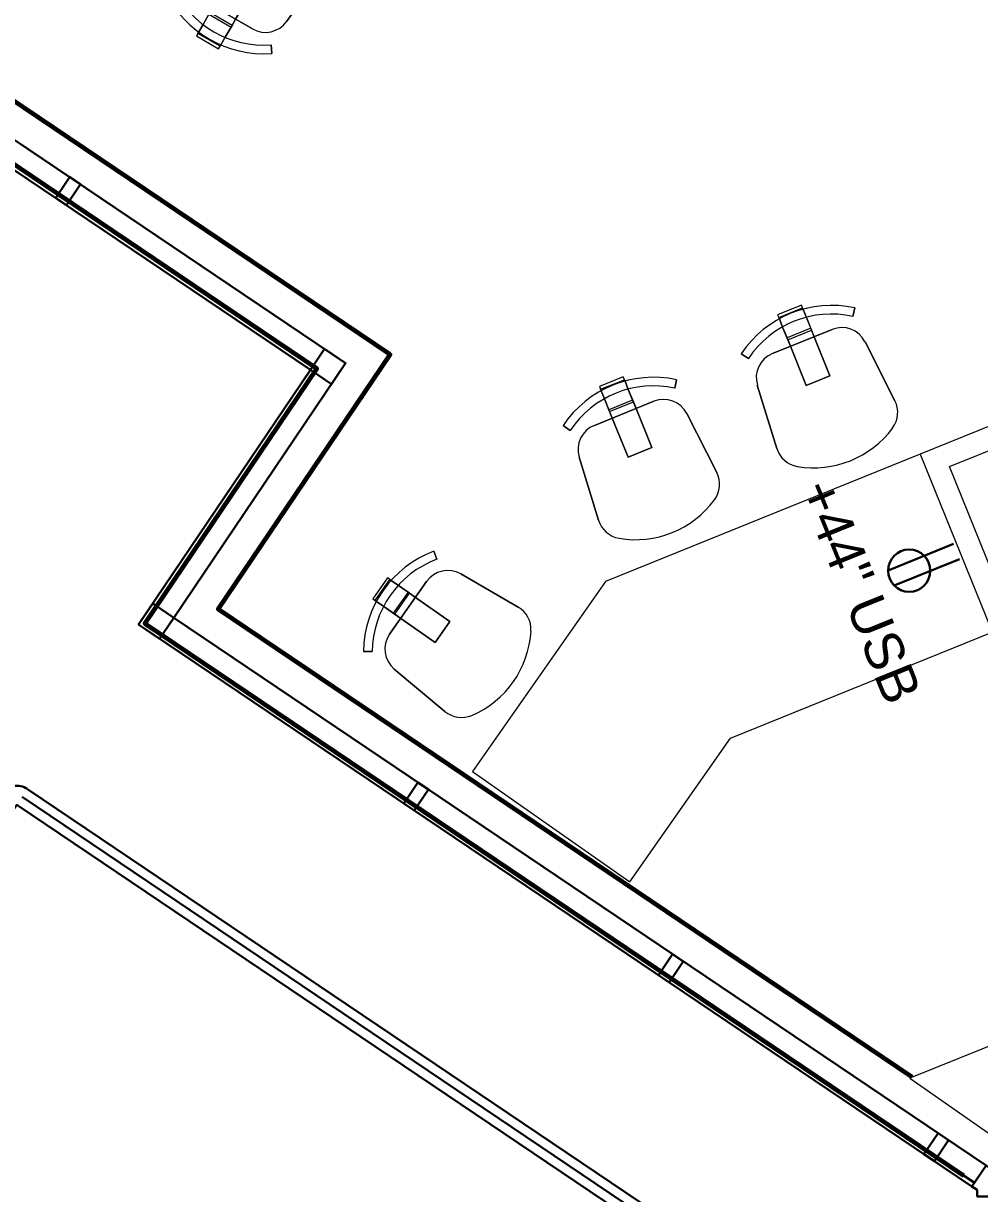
# Model space of a CAD drawing. Header units: inches. Extents: x -285 to 3116, y -17387 to -14851.
# Drawn here: x 1152.9 to 1302.2, y -16067.4 to -15884.6 of the extents above; entities that cross this region are included whole.
import ezdxf

# ---------------------------------------------------------------- set-up
doc = ezdxf.new("R2010")
doc.units = ezdxf.units.IN
doc.header["$MEASUREMENT"] = 0
for name, color, linetype, lineweight in [('A-Anno-Note', 90, 'Continuous', 60), ('A-FLOR-HRAL', 10, 'Continuous', 30), ('A-WALL', 113, 'Continuous', 18), ('A-WALL-PRHT', 90, 'Continuous', 60), ('Chevy Chase Pavilion_9th - 900 _ 910_dwg', 8, 'Continuous', 9), ('I-FURN', 30, 'Continuous', 9), ('I-WALL', 2, 'Continuous', 18), ('Q-CASE', 31, 'Continuous', 18)]:
    doc.layers.add(name, color=color, linetype=linetype, lineweight=lineweight)
doc.styles.add('Swis721 Lt BT', font='swissl.ttf', dxfattribs={"height": 6})

# ---------------------------------------------------------------- blocks, each defined once
blk = doc.blocks.new('Chevy Chase Pavilion_9th - 900 _ 910_dwg-4821032-FIRST FLOOR POWER _ SIGNAL')
at = {"layer": 'A-Anno-Note', "flags": 128}
blk.add_lwpolyline([(1763.67, 2509.25), (1842.2, 2456.29), (1815.33, 2416.47), (1943.2, 2330.22)], dxfattribs=at)
at = {"layer": 'A-FLOR-HRAL'}
for p, q in [((1945.33, 2290.54), (1797.01, 2390.59)), ((1945.33, 2288.74), (1796.17, 2389.35))]:
    blk.add_line(p, q, dxfattribs=at)
at = {"layer": 'A-FLOR-HRAL', "flags": 128}
for points in [[(1946.72, 2331.78), (1819.84, 2417.36), (1846.68, 2457.15), (1844.47, 2453.87), (1841.19, 2456.08), (1843.4, 2459.36), (1846.69, 2457.15), (1727.34, 2537.65)], [(1944.51, 2328.5), (1814.34, 2416.29), (1841.19, 2456.09), (1725.13, 2534.37)], [(1945.33, 2286.93), (1795.33, 2388.11), (1761.77, 2338.36)]]:
    blk.add_lwpolyline(points, dxfattribs=at)
for points in [[(1805.28, 2485.11), (1803.63, 2486.23), (1801.41, 2482.95), (1803.07, 2481.83)], [(1819.84, 2417.36), (1816.56, 2419.58), (1814.34, 2416.29), (1817.62, 2414.08)], [(1859.63, 2390.51), (1857.97, 2391.63), (1855.76, 2388.35), (1857.41, 2387.23)], [(1899.41, 2363.66), (1897.76, 2364.78), (1895.55, 2361.5), (1897.2, 2360.38)], [(1940.87, 2335.72), (1939.22, 2336.84), (1937.01, 2333.56), (1938.66, 2332.44)], [(1945.33, 2327.94), (1945.33, 2326.94), (1949.29, 2326.94), (1949.29, 2330.04), (1946.72, 2331.78), (1944.51, 2328.5)]]:
    blk.add_lwpolyline(points, close=True, dxfattribs=at)
at = {"layer": 'A-FLOR-HRAL'}
blk.add_arc((1795.33, 2388.11), 3, 55.9892, 145.9996, dxfattribs=at)
at = {"layer": 'A-WALL', "color": 250, "lineweight": 40}
for p, q in [((1801.81, 2483.53), (1763.67, 2509.25)), ((1841.6, 2456.68), (1803.46, 2482.41)), ((1841.78, 2455.68), (1817.14, 2419.16)), ((1856.16, 2388.93), (1818.02, 2414.66)), ((1895.94, 2362.08), (1857.8, 2387.81)), ((1937.39, 2334.13), (1897.6, 2360.97)), ((1944.89, 2329.07), (1939.04, 2333.01))]:
    blk.add_line(p, q, dxfattribs=at)
at = {"layer": 'A-WALL-PRHT', "flags": 128}
blk.add_lwpolyline([(1935.2, 2345.58), (1826.78, 2418.71), (1853.62, 2458.5), (1731.79, 2540.68), (1729.02, 2536.57)], dxfattribs=at)
blk = doc.blocks.new('F-Chairs1 - Side 01-V5-FIRST FLOOR POWER _ SIGNAL')
at = {"layer": 'I-FURN'}
for p, q in [((2, 0), (-2, 0)), ((-2, 0), (-2, -0.46)), ((2, 0), (-2, 0)), ((-2, 0), (-2, -0.72)), ((2, -0.46), (2, 0)), ((2, -0.72), (2, 0)), ((-2, -0.46), (2, -0.46)), ((-2, -0.46), (2, -0.46)), ((-2, -0.72), (-2, -0.46)), ((-2, -0.72), (-2, -2.09)), ((-2, -2.09), (-2, -0.72)), ((2, -0.46), (2, -0.72)), ((2, -0.72), (2, -2.09)), ((2, -2.09), (2, -0.72)), ((-9.57, -3.52), (-8.8, -4.64)), ((-9.57, -3.52), (-8.8, -4.64)), ((-8.8, -4.64), (-9.57, -3.52)), ((-2, -2.09), (-2, -3.91)), ((-2, -4.21), (-2, -2.09)), ((2, -2.09), (2, -4.21)), ((2, -3.91), (2, -2.09)), ((8.8, -4.64), (9.57, -3.52)), ((8.8, -4.64), (9.57, -3.52)), ((9.57, -3.52), (8.8, -4.64)), ((5.02, -5.32), (-5.02, -5.32)), ((5.02, -5.32), (-5.02, -5.32)), ((-5.02, -5.32), (5.02, -5.32)), ((-2, -3.91), (-2, -5.32)), ((2, -3.91), (-2, -3.91)), ((-2, -4.21), (2, -4.21)), ((-2, -5.32), (-2, -4.21)), ((-2, -5.32), (-2, -11.91)), ((-2, -11.91), (-2, -5.32)), ((2, -5.32), (2, -3.91)), ((2, -4.21), (2, -5.32)), ((2, -5.32), (2, -11.91)), ((2, -11.91), (2, -5.32)), ((-9.07, -9.03), (-9.96, -19.32)), ((-9.07, -9.03), (-9.96, -19.32)), ((-9.96, -19.32), (-9.07, -9.03)), ((9.96, -19.32), (9.07, -9.03)), ((9.96, -19.32), (9.07, -9.03)), ((9.07, -9.03), (9.96, -19.32)), ((2, -11.91), (-2, -11.91)), ((-2, -11.91), (2, -11.91))]:
    blk.add_line(p, q, dxfattribs=at)
for centre, radius, start, end in [((0, -17.51), 16.94, 55.6197, 124.3803), ((0, -17.51), 16.94, 55.6197, 124.3803), ((0, -17.51), 16.94, 55.6197, 124.3803), ((0, -17.51), 15.59, 55.6197, 124.3803), ((0, -17.51), 15.59, 55.6197, 124.3803), ((0, -17.51), 15.59, 55.6197, 124.3803), ((-5.02, -9.38), 4.06, 90, 175.0303), ((-5.02, -9.38), 4.06, 90, 175.0303), ((-5.02, -9.38), 4.06, 90, 175.0303), ((5.02, -9.38), 4.06, 4.9697, 90), ((5.02, -9.38), 4.06, 4.9697, 90), ((5.02, -9.38), 4.06, 75.8283, 90), ((5.02, -9.38), 4.06, 4.9697, 75.8283), ((-5.91, -19.67), 4.06, 175.0303, 238.407), ((-5.91, -19.67), 4.06, 175.0303, 238.407), ((-5.91, -19.67), 4.06, 175.0303, 238.407), ((5.91, -19.67), 4.06, 301.593, 4.9697), ((5.91, -19.67), 4.06, 301.593, 4.9697), ((5.91, -19.67), 4.06, 301.593, 4.9697), ((0, -10.06), 15.35, 238.407, 301.593), ((0, -10.06), 15.35, 238.407, 301.593), ((0, -10.06), 15.35, 238.407, 301.593)]:
    blk.add_arc(centre, radius, start, end, dxfattribs=at)
blk = doc.blocks.new('Casework 1 - Casework 1-5163191-FIRST FLOOR POWER _ SIGNAL')
at = {"layer": 'Q-CASE', "lineweight": 9}
for p, q in [((1390.95, -15914.52), (1327.57, -15940.13)), ((1402.17, -15942.29), (1390.95, -15914.52)), ((1338.8, -15967.93), (1402.17, -15942.29)), ((1293.72, -15953.8), (1244.59, -15973.68)), ((1244.59, -15973.68), (1223.78, -16003.4)), ((1264.07, -15998.16), (1304.96, -15981.62)), ((1248.36, -16020.61), (1264.07, -15998.16)), ((1223.78, -16003.4), (1248.36, -16020.61))]:
    blk.add_line(p, q, dxfattribs=at)
blk = doc.blocks.new('Casework 2 - Casework 1-5164921-FIRST FLOOR POWER _ SIGNAL')
at = {"layer": 'Q-CASE', "lineweight": 9}
for p, q in [((1440.25, -15989.14), (1291.32, -16049.39)), ((1449.21, -16011.27), (1440.25, -15989.14)), ((1291.32, -16049.39), (1310.52, -16062.84)), ((1322.12, -16060.12), (1337.16, -16056.6)), ((1310.52, -16062.84), (1322.02, -16060.15))]:
    blk.add_line(p, q, dxfattribs=at)
blk = doc.blocks.new('F-Chairs1 - Side 01-5080538-FIRST FLOOR POWER _ SIGNAL')
at = {"layer": 'I-FURN'}
for p, q in [((-9.07, 9.03), (-9.96, 19.32)), ((-9.96, 19.32), (-9.07, 9.03)), ((-9.07, 9.03), (-9.96, 19.32)), ((9.96, 19.32), (9.07, 9.03)), ((9.07, 9.03), (9.96, 19.32)), ((9.96, 19.32), (9.07, 9.03)), ((-2, 11.91), (-2, 5.32)), ((2, 11.91), (-2, 11.91)), ((-2, 11.91), (2, 11.91)), ((-2, 5.32), (-2, 11.91)), ((2, 11.91), (2, 5.32)), ((2, 5.32), (2, 11.91)), ((-9.57, 3.52), (-8.8, 4.64)), ((-8.8, 4.64), (-9.57, 3.52)), ((-9.57, 3.52), (-8.8, 4.64)), ((5.02, 5.32), (-5.02, 5.32)), ((-5.02, 5.32), (5.02, 5.32)), ((5.02, 5.32), (-5.02, 5.32)), ((-2, 5.32), (-2, 3.91)), ((-2, 4.21), (-2, 5.32)), ((2, 4.21), (-2, 4.21)), ((-2, 2.09), (-2, 4.21)), ((-2, 3.91), (-2, 2.09)), ((-2, 3.91), (2, 3.91)), ((2, 5.32), (2, 4.21)), ((2, 3.91), (2, 5.32)), ((2, 4.21), (2, 2.09)), ((2, 2.09), (2, 3.91)), ((8.8, 4.64), (9.57, 3.52)), ((9.57, 3.52), (8.8, 4.64)), ((8.8, 4.64), (9.57, 3.52)), ((-2, 2.09), (-2, 0.72)), ((-2, 0.72), (-2, 2.09)), ((2, 2.09), (2, 0.72)), ((2, 0.72), (2, 2.09)), ((-2, 0.72), (-2, 0)), ((-2, 0.46), (-2, 0.72)), ((2, 0.46), (-2, 0.46)), ((-2, 0.46), (-2, 0)), ((2, 0.46), (-2, 0.46)), ((2, 0.72), (2, 0.46)), ((2, 0), (2, 0.72)), ((2, 0), (2, 0.46)), ((-2, 0), (2, 0)), ((-2, 0), (2, 0))]:
    blk.add_line(p, q, dxfattribs=at)
for centre, radius, start, end in [((0, 10.06), 15.35, 58.407, 121.593), ((0, 10.06), 15.35, 58.407, 121.593), ((0, 10.06), 15.35, 58.407, 121.593), ((-5.91, 19.67), 4.06, 121.593, 184.9697), ((-5.91, 19.67), 4.06, 121.593, 184.9697), ((-5.91, 19.67), 4.06, 121.593, 184.9697), ((5.91, 19.67), 4.06, 355.0303, 58.407), ((5.91, 19.67), 4.06, 355.0303, 58.407), ((5.91, 19.67), 4.06, 355.0303, 58.407), ((-5.02, 9.38), 4.06, 184.9697, 270), ((-5.02, 9.38), 4.06, 184.9697, 270), ((-5.02, 9.38), 4.06, 184.9697, 270), ((5.02, 9.38), 4.06, 270, 355.0303), ((5.02, 9.38), 4.06, 270, 355.0303), ((5.02, 9.38), 4.06, 270, 355.0303), ((0, 17.51), 15.59, 235.6197, 304.3803), ((0, 17.51), 15.59, 235.6197, 304.3803), ((0, 17.51), 15.59, 235.6197, 304.3803), ((0, 17.51), 16.94, 235.6197, 304.3803), ((0, 17.51), 16.94, 235.6197, 304.3803), ((0, 17.51), 16.94, 235.6197, 304.3803)]:
    blk.add_arc(centre, radius, start, end, dxfattribs=at)

msp = doc.modelspace()

# ---------------------------------------------------------------- linework, layer by layer
at = {"layer": 'A-Anno-Note', "lineweight": 30}
for p, q in [((1298.15, -15965.92), (1287.94, -15970.05)), ((1299.11, -15968.29), (1288.89, -15972.42))]:
    msp.add_line(p, q, dxfattribs=at)
msp.add_circle((1291.23, -15970.09), 3.3, dxfattribs=at)
at = {"layer": 'I-WALL'}
for p, q in [((1326.79, -15938.2), (1292.95, -15951.88)), ((1297.5, -15953.81), (1324.85, -15942.76)), ((1292.95, -15951.88), (1307.37, -15987.57)), ((1309.3, -15983.02), (1297.5, -15953.81))]:
    msp.add_line(p, q, dxfattribs=at)

# ---------------------------------------------------------------- block references
at = {"layer": 'Chevy Chase Pavilion_9th - 900 _ 910_dwg', "color": 10, "lineweight": 30}
msp.add_blockref('Chevy Chase Pavilion_9th - 900 _ 910_dwg-4821032-FIRST FLOOR POWER _ SIGNAL', (-643.48, -18394.8), dxfattribs=at)
at = {"layer": 'I-FURN'}
for name, p, rotation in [('F-Chairs1 - Side 01-V5-FIRST FLOOR POWER _ SIGNAL', (1181.64, -15887.53), 150.0034059851519), ('F-Chairs1 - Side 01-5080538-FIRST FLOOR POWER _ SIGNAL', (1272.54, -15929.34), 201.9731834237596), ('F-Chairs1 - Side 01-5080538-FIRST FLOOR POWER _ SIGNAL', (1244.72, -15940.57), 201.9731834237596), ('F-Chairs1 - Side 01-5080538-FIRST FLOOR POWER _ SIGNAL', (1208.6, -15972.85), 234.9999999999978)]:
    msp.add_blockref(name, p, dxfattribs=dict(at, rotation=rotation))
at = {"layer": 'Q-CASE', "lineweight": 9}
for name, p in [('Casework 1 - Casework 1-5163191-FIRST FLOOR POWER _ SIGNAL', (-0.77, 1.91)), ('Casework 2 - Casework 1-5164921-FIRST FLOOR POWER _ SIGNAL', (0, 0))]:
    msp.add_blockref(name, p, dxfattribs=at)

# ---------------------------------------------------------------- texts
at = {"layer": 'A-Anno-Note', "lineweight": 9, "insert": (1279.53, -15955.13), "char_height": 6, "width": 45.248, "attachment_point": 1, "rotation": 291.9986, "style": 'Swis721 Lt BT'}
msp.add_mtext('+44" USB', dxfattribs=at)

doc.saveas('drawing.dxf')
